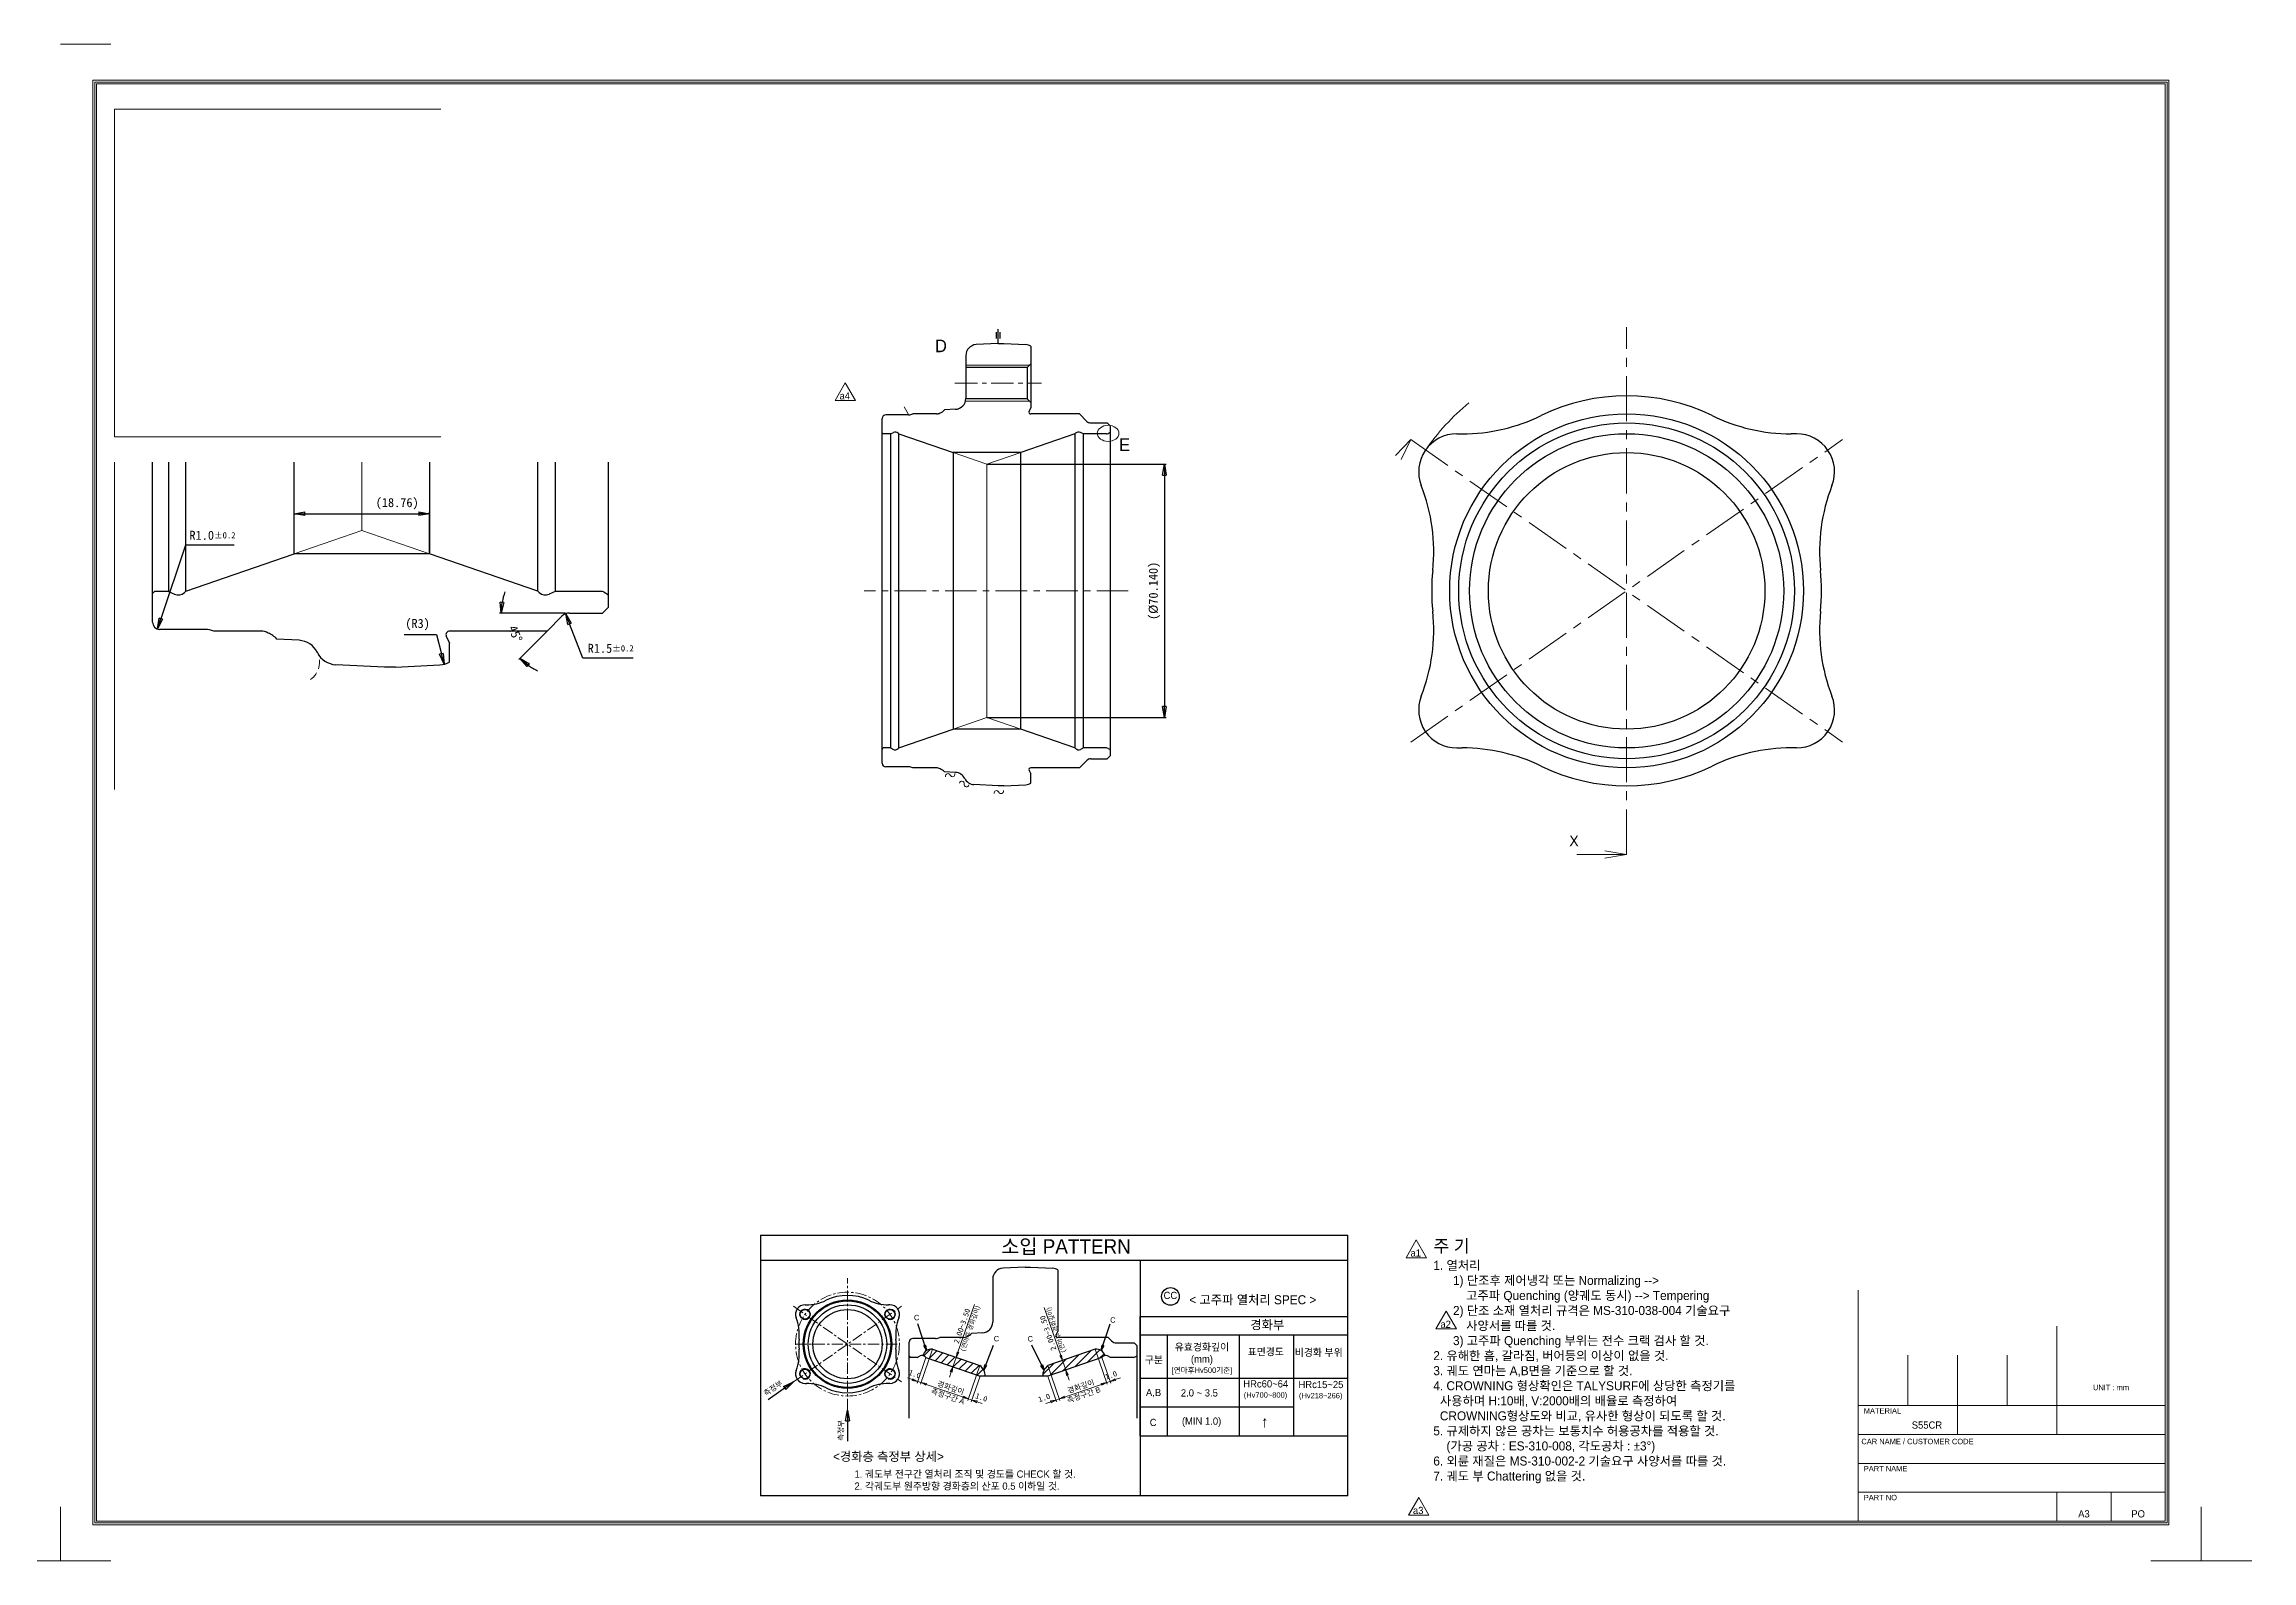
# Model space of a CAD drawing. Header units: millimetres. Extents: x 2038 to 3252, y 3405 to 3825.
# Drawn here: x 2640 to 3252, y 3405 to 3825 of the extents above; entities that cross this region are included whole.
import ezdxf

# ---------------------------------------------------------------- set-up
doc = ezdxf.new("R2010")
doc.units = ezdxf.units.MM
doc.linetypes.add('CENTER', pattern=[2, 1.25, -0.25, 0.25, -0.25])
doc.linetypes.add('HIDDEN', pattern=[0.375, 0.25, -0.125])
for name, color, linetype, lineweight in [('01_Out_Line_outer', 3, 'Continuous', 30), ('02_Dim', 4, 'Continuous', 9), ('03_Center', 1, 'CENTER', 9), ('04_Hidden', 4, 'HIDDEN', 9), ('05_Text', 6, 'Continuous', 9), ('07_Dim-1', 2, 'Continuous', 15), ('08_Dim-2', 3, 'Continuous', 15)]:
    doc.layers.add(name, color=color, linetype=linetype, lineweight=lineweight)
doc.layers.add('11_Lay-out', color=7, linetype='Continuous', lineweight=13, plot=False)
doc.layers.add('text', color=53, linetype='Continuous')
doc.layers.add('주기', color=6, linetype='Continuous')
doc.styles.add('GHS', font='')
doc.styles.add('ROMANS', font='ROMANS.shx', dxfattribs={"height": 2.5})
doc.styles.add('스타일1', font='txt.shx', dxfattribs={"bigfont": 'whs.shx'})
doc.styles.get('GHS').set_extended_font_data('Gulim')
doc.dimstyles.new('(1배)-외륜-공차없음', dxfattribs={"dimtxt": 2.5, "dimasz": 3, "dimexe": 0.5, "dimexo": 0, "dimgap": 1.5, "dimtad": 1, "dimtoh": 1, "dimdec": 3, "dimzin": 0, "dimdsep": 46, "dimtxsty": 'Standard', "dimblk": 'CLOSED', "dimcen": 0, "dimaunit": 1, "dimazin": 2, "dimtp": 0.025, "dimtm": 0.025, "dimtfac": 0.7, "dimtdec": 3, "dimtofl": 0, "dimtmove": 1, "dimatfit": 3, "dimldrblk": 'CLOSED', "dimfxl": 1, "dimtolj": 1, "dimtzin": 0, "dimarcsym": 0})
doc.dimstyles.new('(1배)-축-공차', dxfattribs={"dimtxt": 2.5, "dimasz": 3, "dimexe": 0.5, "dimexo": 0, "dimgap": 1, "dimtad": 1, "dimtoh": 1, "dimdec": 3, "dimzin": 0, "dimdsep": 46, "dimtxsty": 'Standard', "dimblk": 'CLOSED', "dimcen": 100, "dimaunit": 1, "dimazin": 0, "dimtp": 0.025, "dimtm": 0.025, "dimtfac": 0.7, "dimtdec": 3, "dimtmove": 1, "dimatfit": 3, "dimldrblk": 'CLOSED', "dimfxl": 1, "dimtolj": 1, "dimtzin": 0, "dimarcsym": 0})
doc.dimstyles.new('(2배)-외륜-공차없음', dxfattribs={"dimtxt": 2.5, "dimasz": 3, "dimexe": 0.5, "dimexo": 0, "dimgap": 1.5, "dimtad": 1, "dimtoh": 1, "dimdec": 3, "dimlfac": 0.5, "dimzin": 0, "dimdsep": 46, "dimtxsty": 'Standard', "dimblk": 'CLOSED', "dimcen": 0, "dimaunit": 1, "dimadec": 3, "dimazin": 0, "dimtp": 0.025, "dimtm": 0.025, "dimtfac": 0.7, "dimtdec": 3, "dimtofl": 0, "dimtmove": 1, "dimatfit": 3, "dimldrblk": 'CLOSED', "dimfxl": 1, "dimtolj": 1, "dimtzin": 0, "dimarcsym": 0})

# ---------------------------------------------------------------- blocks, each defined once
blk = doc.blocks.new('_Closed')
at = {"color": 0, "linetype": 'ByBlock', "lineweight": -2}
for p, q in [((-1, 0.17), (0, 0)), ((-1, 0.17), (-1, -0.17)), ((0, 0), (-1, -0.17)), ((0, 0), (-1, 0))]:
    blk.add_line(p, q, dxfattribs=at)
blk = doc.blocks.new('*D60')
at = {"layer": '02_Dim', "color": 0, "lineweight": -2, "ltscale": 10, "transparency": 16777216}
for p, q in [((2901.3, 3708.43), (2950.95, 3708.43)), ((2950.45, 3705.43), (2950.45, 3641.29)), ((2901.3, 3638.29), (2950.95, 3638.29))]:
    blk.add_line(p, q, dxfattribs=at)
at = {"layer": 'Defpoints', "color": 0, "ltscale": 10, "transparency": 16777216}
for p in [(2901.3, 3708.43), (2901.3, 3638.29), (2950.45, 3638.29)]:
    blk.add_point(p, dxfattribs=at)
at = {"layer": '02_Dim', "color": 0, "lineweight": -2, "ltscale": 10, "transparency": 16777216, "xscale": 3, "yscale": 3, "zscale": 3}
for p, rotation in [((2950.45, 3708.43), 90), ((2950.45, 3638.29), 270)]:
    blk.add_blockref('_Closed', p, dxfattribs=dict(at, rotation=rotation))
at = {"layer": '02_Dim', "color": 0, "ltscale": 10, "transparency": 16777216, "insert": (2947.7, 3673.36), "char_height": 2.5, "attachment_point": 5, "rotation": 90}
blk.add_mtext('\\A1;(%%C70.140)', dxfattribs=at)
blk = doc.blocks.new('*D81')
at = {"layer": '02_Dim', "color": 0, "lineweight": -2, "ltscale": 10, "transparency": 16777216}
for p, q in [((2739.85, 3661.26), (2748.85, 3661.26)), ((2748.85, 3661.26), (2750.19, 3655.93))]:
    blk.add_line(p, q, dxfattribs=at)
at = {"layer": 'Defpoints', "color": 0, "ltscale": 10, "transparency": 16777216}
for p in [(2749.46, 3658.84), (2750.92, 3653.02)]:
    blk.add_point(p, dxfattribs=at)
at = {"layer": '02_Dim', "color": 0, "lineweight": -2, "ltscale": 10, "transparency": 16777216, "xscale": 3, "yscale": 3, "zscale": 3, "rotation": 284.042599464882}
blk.add_blockref('_Closed', (2750.92, 3653.02), dxfattribs=at)
at = {"layer": '02_Dim', "color": 0, "ltscale": 10, "transparency": 16777216, "insert": (2743.6, 3664.01), "char_height": 2.5, "attachment_point": 5}
blk.add_mtext('\\A1;(R3)', dxfattribs=at)
blk = doc.blocks.new('*D111')
at = {"layer": '02_Dim', "color": 0, "lineweight": -2, "ltscale": 10, "transparency": 16777216}
for p, q in [((2709.4, 3683.6), (2709.4, 3695.23)), ((2712.4, 3694.73), (2743.92, 3694.73)), ((2746.92, 3683.6), (2746.92, 3695.23))]:
    blk.add_line(p, q, dxfattribs=at)
at = {"layer": 'Defpoints', "color": 0, "ltscale": 10, "transparency": 16777216}
for p in [(2746.92, 3694.73), (2709.4, 3683.6), (2746.92, 3683.6)]:
    blk.add_point(p, dxfattribs=at)
at = {"layer": '02_Dim', "color": 0, "lineweight": -2, "ltscale": 10, "transparency": 16777216, "xscale": 3, "yscale": 3, "zscale": 3, "rotation": 180}
blk.add_blockref('_Closed', (2709.4, 3694.73), dxfattribs=at)
at = {"layer": '02_Dim', "color": 0, "lineweight": -2, "ltscale": 10, "transparency": 16777216, "xscale": 3, "yscale": 3, "zscale": 3}
blk.add_blockref('_Closed', (2746.92, 3694.73), dxfattribs=at)
at = {"layer": '02_Dim', "color": 0, "ltscale": 10, "transparency": 16777216, "insert": (2737.95, 3697.48), "char_height": 2.5, "attachment_point": 5}
blk.add_mtext('\\A1;(18.76)', dxfattribs=at)
blk = doc.blocks.new('*D51')
at = {"layer": '02_Dim', "color": 0, "lineweight": -2, "transparency": 16777216}
for p, q in [((2679.27, 3685.98), (2672.48, 3665.65)), ((2692.82, 3685.98), (2679.27, 3685.98))]:
    blk.add_line(p, q, dxfattribs=at)
at = {"layer": 'Defpoints', "color": 0, "transparency": 16777216}
for p in [(2672.16, 3664.7), (2671.53, 3662.8)]:
    blk.add_point(p, dxfattribs=at)
at = {"layer": '02_Dim', "color": 0, "lineweight": -2, "transparency": 16777216, "xscale": 3, "yscale": 3, "zscale": 3, "rotation": 251.513099558349}
blk.add_blockref('_Closed', (2671.53, 3662.8), dxfattribs=at)
at = {"layer": '02_Dim', "color": 0, "transparency": 16777216, "insert": (2686.79, 3688.73), "char_height": 2.5, "attachment_point": 5}
blk.add_mtext('\\A1;R1.0{\\H1.750000;±0.2}', dxfattribs=at)
blk = doc.blocks.new('*D91')
at = {"layer": '02_Dim', "color": 0, "lineweight": -2, "ltscale": 10, "transparency": 16777216}
for p, q in [((2784.46, 3667.2), (2766.27, 3667.2)), ((2779.46, 3662.2), (2771.6, 3654.34))]:
    blk.add_line(p, q, dxfattribs=at)
for start, end in [(160.54187, 170.27093), (234.72907, 244.45813)]:
    blk.add_arc((2784.46, 3667.2), 17.69, start, end, dxfattribs=at)
at = {"layer": 'Defpoints', "color": 0, "ltscale": 10, "transparency": 16777216}
for p in [(2783.58, 3666.32), (2785.7, 3667.2), (2794.86, 3667.2), (2767.37, 3662.62), (2779.46, 3662.2)]:
    blk.add_point(p, dxfattribs=at)
at = {"layer": '02_Dim', "color": 0, "lineweight": -2, "ltscale": 10, "transparency": 16777216, "xscale": 3, "yscale": 3, "zscale": 3}
for p, rotation in [((2766.77, 3667.2), 265.1354673377552), ((2771.95, 3654.69), 139.8645326621496)]:
    blk.add_blockref('_Closed', p, dxfattribs=dict(at, rotation=rotation))
at = {"layer": '02_Dim', "color": 0, "ltscale": 10, "transparency": 16777216, "insert": (2770.66, 3661.48), "char_height": 2.5, "attachment_point": 5, "rotation": 292.5}
blk.add_mtext('\\A1;45°', dxfattribs=at)
blk = doc.blocks.new('*D92')
at = {"layer": '02_Dim', "color": 0, "lineweight": -2, "ltscale": 10, "transparency": 16777216}
for p, q in [((2789.36, 3654.68), (2785.7, 3664.2)), ((2803.32, 3654.68), (2789.36, 3654.68))]:
    blk.add_line(p, q, dxfattribs=at)
at = {"layer": 'Defpoints', "color": 0, "ltscale": 10, "transparency": 16777216}
for p in [(2784.63, 3667), (2785.7, 3664.2)]:
    blk.add_point(p, dxfattribs=at)
at = {"layer": '02_Dim', "color": 0, "lineweight": -2, "ltscale": 10, "transparency": 16777216, "xscale": 3, "yscale": 3, "zscale": 3, "rotation": 111.0266708859852}
blk.add_blockref('_Closed', (2784.63, 3667), dxfattribs=at)
at = {"layer": '02_Dim', "color": 0, "ltscale": 10, "transparency": 16777216, "insert": (2797.09, 3657.43), "char_height": 2.5, "attachment_point": 5}
blk.add_mtext('\\A1;R1.5{\\H1.750000;±0.2}', dxfattribs=at)

msp = doc.modelspace()

# ---------------------------------------------------------------- hatches: boundary and pattern name
at = {"layer": '02_Dim', "ltscale": 10}
h = msp.add_hatch(dxfattribs=at)
h.set_pattern_fill('ANSI31', color=256, scale=0.5)
h.set_pattern_definition([(45, (-6111.5885, 6497.4294), (-1.12253202, 1.12253202), [])])
h.paths.add_polyline_path([(2891.8811, 3458.4752), (2892.7764, 3461.0754), (2886.2187, 3463.3334, 0.39218081), (2883.5563, 3461.5734, -0.15391472), (2884.1965, 3461.2402), (2884.3779, 3461.0588)])
h.paths.add_polyline_path([(2892.7764, 3461.0754), (2891.8811, 3458.4752), (2899.3843, 3455.8917), (2900.7836, 3455.8917, 0.24684748), (2899.3341, 3458.8174)])
h.paths.add_polyline_path([(2923.112, 3457.6018), (2922.2167, 3460.202), (2918.1957, 3458.8174, 0.24684748), (2916.7462, 3455.8917), (2918.1455, 3455.8917)])
h.paths.add_polyline_path([(2933.1519, 3461.0588), (2933.3333, 3461.2402, -0.15391472), (2933.9734, 3461.5734, 0.49278124), (2930.5678, 3463.0775), (2922.2167, 3460.202), (2923.112, 3457.6018)])

# ---------------------------------------------------------------- linework, layer by layer
for p, q in [((2903.951, 3743.2651), (2903.951, 3744.9781)), ((2903.951, 3743.2651), (2903.951, 3744.9781)), ((2904.451, 3741.8578), (2904.451, 3745.8036)), ((2904.451, 3741.8578), (2904.451, 3745.8036)), ((2904.951, 3743.2651), (2904.951, 3744.9781)), ((2904.951, 3743.2651), (2904.951, 3744.9781)), ((2838.6241, 3494.9703), (2838.6241, 3422.7508)), ((2838.6241, 3494.9703), (3001.2776, 3494.9703)), ((3001.2776, 3422.7508), (3001.2776, 3494.9703)), ((2838.6241, 3488.0092), (3001.2776, 3488.0092)), ((2943.7776, 3488.0092), (2943.7776, 3422.7508)), ((2943.7776, 3472.38), (3001.2776, 3472.38)), ((2943.7776, 3439.38), (2943.7776, 3472.38)), ((2943.7776, 3467.38), (3001.2776, 3467.38)), ((2951.2776, 3439.38), (2951.2776, 3467.38)), ((2971.2776, 3439.38), (2971.2776, 3467.38)), ((2986.2776, 3439.38), (2986.2776, 3467.38)), ((2943.7776, 3455.38), (3001.2776, 3455.38)), ((2943.7776, 3447.38), (2986.2776, 3447.38)), ((2943.7776, 3439.38), (3001.2776, 3439.38))]:
    msp.add_line(p, q)
at = {"color": 6, "linetype": 'Continuous', "lineweight": 13}
msp.add_line((2878.3672, 3724.3266), (2879.5038, 3722.3578), dxfattribs=at)
at = {"ltscale": 5}
msp.add_line((3001.2776, 3422.7508), (2838.6241, 3422.7508), dxfattribs=at)
at = {"linetype": 'Continuous', "lineweight": 13}
for centre, start, end in [((2890.5092, 3622.0765), 21.6147789, 195.2551187), ((2891.7514, 3622.5687), 201.6147789, 15.2551187), ((2894.3528, 3619.9643), 351.6147789, 165.2551187), ((2895.6747, 3619.7694), 171.6147789, 345.2551187), ((2903.9698, 3617.374), 21.6147789, 195.2551187), ((2905.2119, 3617.8662), 201.6147789, 15.2551187)]:
    msp.add_arc(centre, 0.6681, start, end, dxfattribs=at)
at = {"layer": '01_Out_Line_outer'}
for p, q in [((2895.451, 3738.5393), (2895.451, 3726.6238)), ((2913.451, 3741.1373), (2913.451, 3724.0409)), ((2930.0723, 3719.8578), (2934.651, 3719.8578)), ((2935.451, 3719.0578), (2935.451, 3627.6578)), ((2874.5458, 3716.8578), (2874.5458, 3629.8578)), ((2876.914, 3629.8907), (2876.914, 3716.8249)), ((2925.688, 3716.8249), (2925.688, 3629.8907)), ((2928.0562, 3629.8578), (2928.0562, 3716.8578)), ((2891.9204, 3711.6578), (2891.9204, 3635.0578)), ((2910.6816, 3635.0578), (2910.6816, 3711.6578)), ((2785.7031, 3667.1997), (2794.8605, 3667.1997)), ((2752.4605, 3653.6406), (2752.4605, 3658.8335)), ((2930.0723, 3626.8578), (2934.651, 3626.8578)), ((2913.451, 3620.0783), (2913.451, 3622.6747)), ((2902.9149, 3482.7731), (2902.9149, 3470.8576)), ((2920.9149, 3485.3712), (2920.9149, 3468.2748)), ((2937.2433, 3465.0917), (2942.1149, 3465.0917))]:
    msp.add_line(p, q, dxfattribs=at)
at = {"layer": '01_Out_Line_outer', "ltscale": 10}
for p, q in [((2904.451, 3741.8578), (2898.294, 3741.5351)), ((2904.451, 3741.8578), (2905.951, 3741.8578)), ((2905.951, 3741.8578), (2912.108, 3741.5351)), ((2912.4245, 3735.1813), (2895.451, 3735.1813)), ((2912.4245, 3735.1813), (2913.451, 3736.2078)), ((2912.4245, 3735.1813), (2912.4245, 3726.5343)), ((2912.4245, 3726.5343), (2895.451, 3726.5343)), ((2912.4245, 3726.5343), (2913.451, 3725.5078)), ((2912.9978, 3723.0691), (2913.451, 3724.0409)), ((2872.301, 3625.6078), (2872.301, 3721.1078)), ((2887.301, 3722.3578), (2880.801, 3722.3578)), ((2926.951, 3722.3578), (2913.451, 3722.3578)), ((2929.0117, 3720.2972), (2926.951, 3722.3578)), ((2934.651, 3719.8578), (2935.451, 3719.0578)), ((2872.301, 3717.2049), (2872.301, 3717.3309)), ((2872.301, 3717.1578), (2872.601, 3716.8578)), ((2874.5458, 3716.8578), (2872.601, 3716.8578)), ((2874.5458, 3716.8578), (2875.3769, 3717.2454)), ((2876.914, 3716.8249), (2876.7326, 3717.0063)), ((2925.688, 3716.8249), (2925.8694, 3717.0063)), ((2928.0562, 3716.8578), (2927.2251, 3717.2454)), ((2934.8598, 3716.9784), (2935.451, 3717.3197)), ((3031.4354, 3716.8384), (3032.9134, 3716.8384)), ((3125.5482, 3716.8384), (3124.0701, 3716.8384)), ((2670.1605, 3664.6997), (2670.1605, 3709.0423)), ((2674.65, 3709.0423), (2674.65, 3673.1997)), ((2679.3865, 3673.2654), (2679.3865, 3709.0423)), ((2709.3993, 3683.5997), (2709.3993, 3709.0423)), ((2746.9217, 3709.0423), (2746.9217, 3683.5997)), ((2776.9345, 3673.2654), (2776.9345, 3709.0423)), ((2781.6709, 3709.0423), (2781.6709, 3673.1997)), ((2796.4605, 3668.7997), (2796.4605, 3709.0423)), ((2670.1605, 3672.5997), (2670.7605, 3673.1997)), ((2674.65, 3673.1997), (2670.7605, 3673.1997)), ((2674.65, 3673.1997), (2676.3123, 3672.4245)), ((2679.3865, 3673.2654), (2679.0236, 3672.9026)), ((2776.9345, 3673.2654), (2777.2973, 3672.9026)), ((2781.6709, 3673.1997), (2780.0086, 3672.4245)), ((2795.2782, 3672.9585), (2796.4605, 3672.2759)), ((2783.5818, 3666.321), (2779.4605, 3662.1997)), ((2794.8605, 3667.1997), (2796.4605, 3668.7997)), ((2700.1605, 3662.1997), (2687.1605, 3662.1997)), ((2751.5542, 3660.777), (2752.4605, 3658.8335)), ((2779.4605, 3662.1997), (2752.4605, 3662.1997)), ((2734.4605, 3652.1997), (2720.9458, 3652.9079)), ((2737.4605, 3652.1997), (2734.4605, 3652.1997)), ((2737.4605, 3652.1997), (2749.7745, 3652.845)), ((2872.301, 3629.5578), (2872.601, 3629.8578)), ((2872.301, 3629.5107), (2872.301, 3629.3847)), ((2874.5458, 3629.8578), (2872.601, 3629.8578)), ((2874.5458, 3629.8578), (2875.3769, 3629.4703)), ((2876.914, 3629.8907), (2876.7326, 3629.7093)), ((2925.688, 3629.8907), (2925.8694, 3629.7093)), ((2929.0117, 3626.4185), (2926.951, 3624.3578)), ((2928.0562, 3629.8578), (2927.2251, 3629.4703)), ((2934.651, 3626.8578), (2935.451, 3627.6578)), ((2934.8598, 3629.7372), (2935.451, 3629.3959)), ((3031.4354, 3629.8773), (3032.9134, 3629.8773)), ((3125.5482, 3629.8773), (3124.0701, 3629.8773)), ((2887.301, 3624.3578), (2880.801, 3624.3578)), ((2912.9978, 3623.6465), (2913.451, 3622.6747)), ((2926.951, 3624.3578), (2913.451, 3624.3578)), ((2904.451, 3619.3578), (2897.6937, 3619.712)), ((2905.951, 3619.3578), (2904.451, 3619.3578)), ((2905.951, 3619.3578), (2912.108, 3619.6805)), ((2911.9149, 3486.0917), (2905.7579, 3485.769)), ((2911.9149, 3486.0917), (2913.4149, 3486.0917)), ((2913.4149, 3486.0917), (2919.5719, 3485.769)), ((2850.9152, 3475.6312), (2851.2847, 3475.6312)), ((2874.4434, 3475.6312), (2874.0739, 3475.6312)), ((2920.4617, 3467.303), (2920.9149, 3468.2748)), ((2879.7649, 3444.2383), (2879.7649, 3465.3417)), ((2879.7649, 3461.3917), (2880.0649, 3461.0917)), ((2882.0096, 3461.0917), (2880.0649, 3461.0917)), ((2882.0096, 3461.0917), (2882.8408, 3461.4792)), ((2884.3779, 3461.0588), (2884.1965, 3461.2402)), ((2894.7649, 3466.5917), (2888.2649, 3466.5917)), ((2934.9149, 3466.5917), (2920.9149, 3466.5917)), ((2933.1519, 3461.0588), (2933.3333, 3461.2402)), ((2935.5201, 3461.0917), (2934.6889, 3461.4792)), ((2935.8291, 3465.6774), (2934.9149, 3466.5917)), ((2942.1149, 3465.0917), (2942.9149, 3464.2917)), ((2942.3237, 3461.2122), (2942.9149, 3461.5535)), ((2942.9149, 3444.2383), (2942.9149, 3464.2917)), ((2850.9152, 3453.8909), (2851.2847, 3453.8909)), ((2874.4434, 3453.8909), (2874.0739, 3453.8909))]:
    msp.add_line(p, q, dxfattribs=at)
at = {"layer": '01_Out_Line_outer', "ltscale": 7}
for p, q in [((2879.602, 3722.1078), (2873.301, 3722.1078)), ((2892.608, 3723.6279), (2889.5456, 3723.4674)), ((2876.914, 3716.8249), (2891.9204, 3711.6578)), ((2876.914, 3716.8249), (2891.9204, 3711.6578)), ((2876.914, 3716.8249), (2891.9204, 3711.6578)), ((2925.688, 3716.8249), (2910.6816, 3711.6578)), ((2925.688, 3716.8249), (2910.6816, 3711.6578)), ((2925.688, 3716.8249), (2910.6816, 3711.6578)), ((2934.4098, 3716.8578), (2928.0562, 3716.8578)), ((2910.6816, 3711.6578), (2891.9204, 3711.6578)), ((2679.3865, 3673.2654), (2709.3993, 3683.5997)), ((2679.3865, 3673.2654), (2709.3993, 3683.5997)), ((2679.3865, 3673.2654), (2709.3993, 3683.5997)), ((2746.9217, 3683.5997), (2709.3993, 3683.5997)), ((2776.9345, 3673.2654), (2746.9217, 3683.5997)), ((2776.9345, 3673.2654), (2746.9217, 3683.5997)), ((2776.9345, 3673.2654), (2746.9217, 3683.5997)), ((2794.3782, 3673.1997), (2781.6709, 3673.1997)), ((2684.7626, 3662.6997), (2672.1605, 3662.6997)), ((2710.7745, 3659.6596), (2704.6496, 3659.9805)), ((2710.7745, 3659.6596), (2704.6496, 3659.9805)), ((2876.914, 3629.8907), (2891.9204, 3635.0578)), ((2876.914, 3629.8907), (2891.9204, 3635.0578)), ((2876.914, 3629.8907), (2891.9204, 3635.0578)), ((2910.6816, 3635.0578), (2891.9204, 3635.0578)), ((2925.688, 3629.8907), (2910.6816, 3635.0578)), ((2925.688, 3629.8907), (2910.6816, 3635.0578)), ((2925.688, 3629.8907), (2910.6816, 3635.0578)), ((2934.4098, 3629.8578), (2928.0562, 3629.8578)), ((2879.602, 3624.6078), (2873.301, 3624.6078)), ((2892.608, 3623.0878), (2889.5456, 3623.2483)), ((2892.608, 3623.0878), (2889.5456, 3623.2483)), ((2900.0719, 3467.8617), (2897.0094, 3467.7012)), ((2887.0659, 3466.3417), (2880.7649, 3466.3417)), ((2886.2187, 3463.3334), (2899.3341, 3458.8174)), ((2931.311, 3463.3334), (2918.1957, 3458.8174)), ((2941.8737, 3461.0917), (2935.5201, 3461.0917)), ((2884.3779, 3461.0588), (2899.3843, 3455.8917)), ((2884.3779, 3461.0588), (2899.3843, 3455.8917)), ((2884.3779, 3461.0588), (2899.3843, 3455.8917)), ((2918.1455, 3455.8917), (2899.3843, 3455.8917)), ((2933.1519, 3461.0588), (2918.1455, 3455.8917)), ((2933.1519, 3461.0588), (2918.1455, 3455.8917)), ((2933.1519, 3461.0588), (2918.1455, 3455.8917))]:
    msp.add_line(p, q, dxfattribs=at)
at = {"layer": '01_Out_Line_outer', "ltscale": 10}
for centre, radius in [((3078.4918, 3673.3578), 49), ((3078.4918, 3673.3578), 46.5), ((3078.4918, 3673.3578), 43.5), ((3078.4918, 3673.3578), 38.3), ((2850.9152, 3472.9983), 1.3309), ((2862.6793, 3464.761), 12.25), ((2862.6793, 3464.761), 12), ((2862.6793, 3464.761), 10.875), ((2862.6793, 3464.761), 9.575), ((2874.4658, 3472.9983), 1.3309), ((2850.9152, 3456.508), 1.3309), ((2874.4658, 3456.508), 1.3309)]:
    msp.add_circle(centre, radius, dxfattribs=at)
for centre, radius, start, end in [((2898.451, 3738.5393), 3, 93, 180), ((3078.4918, 3673.3578), 54, 64.007502, 115.992498), ((2879.602, 3725.1078), 3, 270, 293.5564643), ((2887.301, 3724.3578), 2, 270, 300.5299616), ((2887.301, 3725.4578), 3, 289.7952089, 318.4341737), ((3032.9134, 3766.8384), 50, 270, 295.992498), ((3124.0701, 3766.8384), 50, 244.007502, 270), ((2875.8841, 3716.1578), 1.2, 45, 115), ((2926.7179, 3716.1578), 1.2, 65, 135), ((2934.4098, 3717.7578), 0.9, 270, 300), ((3031.3905, 3706.3385), 10.5, 89.7553739, 201.4071352), ((3125.593, 3706.3385), 10.5, 338.5928648, 90.2446261), ((2975.0644, 3684.2564), 50, 353.9846969, 21.4071352), ((3181.9191, 3684.2564), 50, 158.5928648, 186.0153031), ((3078.4918, 3673.3578), 54, 173.9846969, 186.0153031), ((3078.4918, 3673.3578), 54, 353.9846969, 6.0153031), ((2677.3266, 3674.5997), 2.4, 245, 315), ((2778.9943, 3674.5997), 2.4, 225, 295), ((2794.3782, 3671.3997), 1.8, 60, 90), ((2975.0644, 3662.4592), 50, 338.5928648, 6.0153031), ((3181.9191, 3662.4592), 50, 173.9846969, 201.4071352), ((2684.7626, 3656.6997), 6, 66.4435357, 90), ((2700.1605, 3658.1997), 4, 59.4700384, 90), ((2700.1605, 3655.9997), 6, 41.5658263, 70.2047911), ((3031.3905, 3640.3772), 10.5, 158.5928648, 270.2446261), ((3125.593, 3640.3772), 10.5, 269.7553739, 21.4071352), ((2875.8841, 3630.5578), 1.2, 245, 315), ((2926.7179, 3630.5578), 1.2, 225, 295), ((2934.4098, 3628.9578), 0.9, 60, 90), ((3032.9134, 3579.8773), 50, 64.007502, 90), ((3124.0701, 3579.8773), 50, 90, 115.992498), ((2879.602, 3621.6078), 3, 66.4435357, 90), ((2887.301, 3622.3578), 2, 59.4700384, 90), ((2887.301, 3621.2578), 3, 41.5658263, 70.2047911), ((3078.4918, 3673.3578), 54, 244.007502, 295.992498), ((2905.9149, 3482.7731), 3, 93, 180), ((2850.904, 3473.0062), 2.625, 89.7553739, 201.4071352), ((2851.2847, 3488.1312), 12.5, 270, 295.992498), ((2862.6793, 3464.761), 13.5, 64.007502, 115.992498), ((2874.0739, 3488.1312), 12.5, 244.007502, 270), ((2874.4546, 3473.0062), 2.625, 338.5928648, 90.2446261), ((2836.8225, 3467.4857), 12.5, 353.9846969, 21.4071352), ((2888.5362, 3467.4857), 12.5, 158.5928648, 186.0153031), ((2894.7649, 3469.6917), 3, 289.7952089, 318.4341737), ((2836.8225, 3462.0364), 12.5, 338.5928648, 6.0153031), ((2862.6793, 3464.761), 13.5, 173.9846969, 186.0153031), ((2888.5362, 3462.0364), 12.5, 173.9846969, 201.4071352), ((2862.6793, 3464.761), 13.5, 353.9846969, 6.0153031), ((2883.3479, 3460.3917), 1.2, 45, 115), ((2885.8369, 3461.0173), 2.3474, 80.6381093, 166.2947437), ((2887.0659, 3469.3417), 3, 270, 293.5564643), ((2894.7649, 3468.5917), 2, 270, 300.5299616), ((2931.6929, 3461.0173), 2.3474, 13.7052563, 99.3618907), ((2934.1818, 3460.3917), 1.2, 65, 135), ((2941.8737, 3461.9917), 0.9, 270, 300), ((2850.904, 3456.5159), 2.625, 158.5928648, 270.2446261), ((2874.4546, 3456.5159), 2.625, 269.7553739, 21.4071352), ((2897.2763, 3455.976), 3.5083, 358.6230807, 54.0875475), ((2920.2535, 3455.976), 3.5083, 125.9124525, 181.3769193), ((2851.2847, 3441.3909), 12.5, 64.007502, 90), ((2862.6793, 3464.761), 13.5, 244.007502, 295.992498), ((2874.0739, 3441.3909), 12.5, 90, 115.992498)]:
    msp.add_arc(centre, radius, start, end, dxfattribs=at)
at = {"layer": '01_Out_Line_outer'}
for centre, radius, start, end in [((2911.951, 3738.5393), 3, 60, 87), ((2892.451, 3726.6238), 3, 273, 360), ((2913.451, 3722.8578), 0.5, 155, 270), ((2930.0723, 3721.3578), 1.5, 225, 270), ((2785.7031, 3664.1997), 3, 90, 135), ((2710.4605, 3653.6678), 6, 25.8485993, 87), ((2752.4605, 3661.1997), 1, 90, 205), ((2721.2599, 3658.8997), 6, 205.8485993, 267), ((2749.4605, 3658.8368), 6, 273, 300), ((2930.0723, 3625.3578), 1.5, 90, 135), ((2892.451, 3620.0919), 3, 25.8485993, 87), ((2897.8507, 3622.7078), 3, 205.8485993, 267), ((2913.451, 3623.8578), 0.5, 90, 205), ((2911.951, 3622.6764), 3, 273, 300), ((2919.4149, 3482.7731), 3, 60, 87), ((2899.9149, 3470.8576), 3, 273, 360), ((2920.9149, 3467.0917), 0.5, 155, 270), ((2937.2433, 3467.0917), 2, 225, 270)]:
    msp.add_arc(centre, radius, start, end, dxfattribs=at)
at = {"layer": '01_Out_Line_outer', "ltscale": 7}
for centre, radius, start, end in [((2873.301, 3721.1078), 1, 90, 180), ((2672.1605, 3664.6997), 2, 180, 270), ((2873.301, 3625.6078), 1, 180, 270), ((2880.7649, 3465.3417), 1, 90, 180)]:
    msp.add_arc(centre, radius, start, end, dxfattribs=at)
at = {"layer": '02_Dim', "ltscale": 10}
for p, q in [((2913.101, 3735.8578), (2895.451, 3735.8578)), ((2913.101, 3725.8578), (2895.3516, 3725.8578)), ((2929.0117, 3720.2972), (2929.451, 3719.8578)), ((2930.0723, 3719.8578), (2929.451, 3719.8578)), ((2728.1605, 3709.0423), (2728.1605, 3690.0597)), ((2783.5818, 3666.321), (2784.4605, 3667.1997)), ((2784.4605, 3667.1997), (2785.7031, 3667.1997)), ((2929.0117, 3626.4185), (2929.451, 3626.8578)), ((2930.0723, 3626.8578), (2929.451, 3626.8578)), ((2935.8291, 3465.6774), (2936.4149, 3465.0917)), ((2937.2433, 3465.0917), (2936.4149, 3465.0917))]:
    msp.add_line(p, q, dxfattribs=at)
at = {"layer": '02_Dim'}
for p, q in [((3018.6937, 3715.2289), (3014.4331, 3710.8876)), ((3016.0714, 3709.7404), (3018.6937, 3715.2289)), ((2901.301, 3708.4278), (2901.301, 3638.2878)), ((3078.4918, 3600.3578), (3064.7116, 3600.3578)), ((3078.4918, 3600.3578), (3072.4918, 3601.3578)), ((3072.4918, 3599.3578), (3078.4918, 3600.3578)), ((2893.2647, 3462.4937), (2897.824, 3475.7347)), ((2921.7284, 3461.6202), (2917.1691, 3474.8613)), ((2886.2187, 3463.3334), (2882.8816, 3453.6418)), ((2931.311, 3463.3334), (2934.6481, 3453.6418)), ((2880.6806, 3454.9285), (2879.2623, 3455.4168)), ((2884.3779, 3461.0588), (2881.9361, 3453.9674)), ((2891.3927, 3457.0569), (2890.9044, 3455.6387)), ((2891.8811, 3458.4752), (2892.7764, 3461.0754)), ((2899.3341, 3458.8174), (2895.997, 3449.1258)), ((2899.3843, 3455.8917), (2896.9425, 3448.8003)), ((2918.1455, 3455.8917), (2920.5872, 3448.8003)), ((2918.1957, 3458.8174), (2921.5327, 3449.1258)), ((2923.112, 3457.6018), (2922.2167, 3460.202)), ((2923.6004, 3456.1835), (2924.0887, 3454.7652)), ((2933.1519, 3461.0588), (2935.5936, 3453.9674)), ((2936.8491, 3454.9285), (2938.2674, 3455.4168)), ((2882.0989, 3454.4401), (2883.0444, 3454.1146)), ((2884.4627, 3453.6262), (2896.1598, 3449.5986)), ((2896.1598, 3449.5986), (2897.1053, 3449.273)), ((2921.37, 3449.5986), (2920.4244, 3449.273)), ((2933.067, 3453.6262), (2921.37, 3449.5986)), ((2935.4308, 3454.4401), (2934.4853, 3454.1146)), ((2898.5236, 3448.7847), (2899.9418, 3448.2963)), ((2919.0062, 3448.7847), (2917.5879, 3448.2963))]:
    msp.add_line(p, q, dxfattribs=at)
at = {"layer": '02_Dim', "ltscale": 7}
for p, q in [((2901.301, 3708.4278), (2891.9204, 3711.6578)), ((2901.301, 3708.4278), (2891.9204, 3711.6578)), ((2901.301, 3708.4278), (2891.9204, 3711.6578)), ((2901.301, 3708.4278), (2910.6816, 3711.6578)), ((2901.301, 3708.4278), (2910.6816, 3711.6578)), ((2901.301, 3708.4278), (2910.6816, 3711.6578)), ((2728.1605, 3690.0597), (2709.3993, 3683.5997)), ((2728.1605, 3690.0597), (2709.3993, 3683.5997)), ((2728.1605, 3690.0597), (2709.3993, 3683.5997)), ((2728.1605, 3690.0597), (2746.9217, 3683.5997)), ((2728.1605, 3690.0597), (2746.9217, 3683.5997)), ((2728.1605, 3690.0597), (2746.9217, 3683.5997)), ((2901.301, 3638.2878), (2891.9204, 3635.0578)), ((2901.301, 3638.2878), (2891.9204, 3635.0578)), ((2901.301, 3638.2878), (2891.9204, 3635.0578)), ((2901.301, 3638.2878), (2910.6816, 3635.0578)), ((2901.301, 3638.2878), (2910.6816, 3635.0578)), ((2901.301, 3638.2878), (2910.6816, 3635.0578))]:
    msp.add_line(p, q, dxfattribs=at)
at = {"layer": '02_Dim', "color": 5}
for points in [[(2862.0739, 3730.9856), (2859.2339, 3726.0666), (2864.9139, 3726.0666)], [(3020.2362, 3493.6099), (3017.3962, 3488.6908), (3023.0762, 3488.6908)], [(3028.5147, 3473.8832), (3025.6747, 3468.9641), (3031.3547, 3468.9641)], [(3020.9029, 3422.3141), (3018.0629, 3417.3951), (3023.7429, 3417.3951)]]:
    msp.add_lwpolyline(points, close=True, dxfattribs=at)
at = {"layer": '02_Dim', "ltscale": 10}
for centre, radius, start, end in [((3078.4918, 3673.3578), 68, 130, 145), ((2850.9152, 3472.9983), 1.5, 250.5287794, 199.4712206), ((2874.4658, 3472.9983), 1.5, 250.5287794, 199.4712206), ((2850.9152, 3456.508), 1.5, 250.5287794, 199.4712206), ((2874.4658, 3456.508), 1.5, 250.5287794, 199.4712206)]:
    msp.add_arc(centre, radius, start, end, dxfattribs=at)
at = {"layer": '02_Dim', "extrusion": (0, 0, -1)}
msp.add_ellipse((2934.8598, 3716.9784), major_axis=(-2.9981, 0), ratio=0.74067898, start_param=-9.42477796, end_param=-3.14159265, dxfattribs=at)
at = {"layer": '03_Center', "ltscale": 10}
for p, q in [((3078.4918, 3600.3578), (3078.4918, 3746.3578)), ((3018.6937, 3715.2289), (3138.2899, 3631.4867)), ((3018.6937, 3631.4867), (3138.2899, 3715.2289))]:
    msp.add_line(p, q, dxfattribs=at)
at = {"layer": '03_Center', "ltscale": 5}
msp.add_line((2892.451, 3730.8578), (2916.451, 3730.8578), dxfattribs=at)
at = {"layer": '03_Center', "ltscale": 7}
msp.add_line((2940.451, 3673.3578), (2867.301, 3673.3578), dxfattribs=at)
msp.add_line((2940.451, 3673.3578), (2867.301, 3673.3578), dxfattribs=at)
msp.add_line((2940.451, 3673.3578), (2867.301, 3673.3578), dxfattribs=at)
at = {"layer": '03_Center', "ltscale": 2.5}
for p, q in [((2862.6793, 3446.511), (2862.6793, 3483.011)), ((2847.7298, 3475.2288), (2877.6288, 3454.2932)), ((2847.7298, 3454.2932), (2877.6288, 3475.2288)), ((2848.3043, 3464.761), (2877.0543, 3464.761))]:
    msp.add_line(p, q, dxfattribs=at)
msp.add_circle((2862.6793, 3464.761), 14.375, dxfattribs=at)
at = {"layer": '04_Hidden', "ltscale": 10}
msp.add_arc((2710.4605, 3653.6678), 6, 305.7887834, 25.8485993, dxfattribs=at)
at = {"layer": '07_Dim-1', "lineweight": 13, "ltscale": 3}
for p, q in [((2659.6652, 3806.7508), (2659.6652, 3716.0423)), ((2659.6652, 3806.7508), (2750.0522, 3806.7508)), ((2659.6652, 3716.0423), (2750.0522, 3716.0423)), ((2659.6652, 3716.0423), (2750.0522, 3716.0423)), ((2659.6652, 3709.0423), (2659.6652, 3618.3338)), ((2659.6652, 3709.0423), (2659.6652, 3618.3338))]:
    msp.add_line(p, q, dxfattribs=at)
at = {"layer": '07_Dim-1'}
for p, q in [((3142.6652, 3479.7508), (3142.6652, 3415.7508)), ((3227.6652, 3479.7508), (3227.6652, 3415.7508)), ((3197.6652, 3469.7508), (3197.6652, 3439.7508)), ((3156.4152, 3461.7508), (3156.4152, 3447.7508)), ((3170.1652, 3461.7508), (3170.1652, 3439.7508)), ((3183.9152, 3461.7508), (3183.9152, 3447.7508)), ((3142.6652, 3447.7508), (3227.6652, 3447.7508)), ((3142.6652, 3439.7508), (3227.6652, 3439.7508)), ((3142.6652, 3431.7508), (3227.6652, 3431.7508)), ((3142.6652, 3423.7508), (3227.6652, 3423.7508)), ((3197.6652, 3423.7508), (3197.6652, 3415.7508)), ((3212.6652, 3423.7508), (3212.6652, 3415.7508)), ((3142.6652, 3415.7508), (3227.6652, 3415.7508))]:
    msp.add_line(p, q, dxfattribs=at)
at = {"layer": '08_Dim-2', "ltscale": 3}
for p, q in [((3228.6652, 3814.7508), (2653.6652, 3814.7508)), ((2653.6652, 3414.7508), (2653.6652, 3814.7508)), ((3228.1652, 3814.2508), (2654.1652, 3814.2508)), ((2654.1652, 3415.2508), (2654.1652, 3814.2508)), ((3227.6652, 3813.7508), (2654.6652, 3813.7508)), ((2654.6652, 3415.7508), (2654.6652, 3813.7508)), ((3227.6652, 3415.7508), (3227.6652, 3813.7508)), ((3228.1652, 3415.2508), (3228.1652, 3814.2508)), ((3228.6652, 3414.7508), (3228.6652, 3814.7508)), ((3228.6652, 3414.7508), (2653.6652, 3414.7508)), ((3228.1652, 3415.2508), (2654.1652, 3415.2508)), ((3227.6652, 3415.7508), (2654.6652, 3415.7508))]:
    msp.add_line(p, q, dxfattribs=at)
at = {"layer": '11_Lay-out', "ltscale": 3}
for p, q in [((2658.6652, 3824.7508), (2644.6652, 3824.7508)), ((2644.6652, 3404.7508), (2644.6652, 3419.7508)), ((2644.6652, 3404.7508), (2644.6652, 3419.7508)), ((3237.6652, 3404.7508), (3237.6652, 3419.7508)), ((2630.6652, 3404.7508), (2644.6652, 3404.7508)), ((2630.6652, 3404.7508), (2644.6652, 3404.7508)), ((2658.6652, 3404.7508), (2644.6652, 3404.7508)), ((3223.6652, 3404.7508), (3237.6652, 3404.7508)), ((3251.6652, 3404.7508), (3237.6652, 3404.7508))]:
    msp.add_line(p, q, dxfattribs=at)
at = {"layer": 'text'}
msp.add_circle((2952.1322, 3477.9679), 2.4422, dxfattribs=at)

# ---------------------------------------------------------------- block references
at = {"layer": '02_Dim'}
for p, xscale, yscale, zscale, rotation in [((2892.7764, 3461.0754), 1.50000000000002, 1.50000000000002, 1.50000000000002, 250.9999999999854), ((2922.2167, 3460.202), -1.500000000000055, 1.5, 1.5, 109.0000000000186), ((2882.0989, 3454.4401), 1.500000000000009, 1.500000000000009, 1.500000000000009, 340.9999999999989), ((2891.8811, 3458.4752), 1.50000000000002, 1.50000000000002, 1.50000000000002, 70.99999999998539), ((2923.112, 3457.6018), -1.500000000000055, 1.5, 1.5, 289.0000000000187), ((2935.4308, 3454.4401), -1.500000000000022, 1.5, 1.5, 19.00000000000089), ((2883.0444, 3454.1146), 1.500000000000009, 1.500000000000009, 1.500000000000009, 160.9999999999989), ((2896.1598, 3449.5986), 1.500000000000009, 1.500000000000009, 1.500000000000009, 340.9999999999989), ((2897.1053, 3449.273), 1.500000000000009, 1.500000000000009, 1.500000000000009, 160.9999999999989), ((2920.4244, 3449.273), -1.500000000000022, 1.5, 1.5, 199.0000000000009), ((2921.37, 3449.5986), -1.500000000000022, 1.5, 1.5, 19.00000000000089), ((2934.4853, 3454.1146), -1.500000000000022, 1.5, 1.5, 199.0000000000009)]:
    msp.add_blockref('_Closed', p, dxfattribs=dict(at, xscale=xscale, yscale=yscale, zscale=zscale, rotation=rotation))

# ---------------------------------------------------------------- texts
for s, insert, char_height, attachment_point in [('{\\fGulim|b0|i0|c129|p50;경화부}', (2974.2404, 3471.3785), 2.5, 1), ('{\\fGulim|b0|i0|c129|p50;구분}', (2945.0457, 3461.3897), 2, 1), ('{\\fGulim|b0|i0|c129|p50;유효경화깊이\\P(mm)\\P\\H0.75x;[연마후Hv500기준]}', (2960.8556, 3464.9581), 2, 2), ('{\\fGulim|b0|i0|c129|p50;표면경도}', (2973.5238, 3463.6292), 2, 1), ('{\\fGulim|b0|i0|c129|p50;비경화 부위}', (2986.5752, 3463.4542), 2, 1), ('{\\fGulim|b0|i0|c129|p50;A,B}', (2945.3441, 3452.3717), 2, 1), ('{\\fGulim|b0|i0|c129|p50;2.0 ~ 3.5}', (2955.0153, 3452.2564), 2, 1), ('{\\fGulim|b0|i0|c129|p50; HRc60~64\\P\\H0.75x; (Hv700~800)}', (2978.1658, 3454.7597), 2, 2), ('{\\fGulim|b0|i0|c129|p50; HRc15~25\\P\\H0.75x; (Hv218~266)}', (2993.4548, 3454.5826), 2, 2), ('{\\fGulim|b0|i0|c129|p50;C}', (2946.3954, 3444.0753), 2, 1), ('{\\fGulim|b0|i0|c129|p50;(MIN 1.0)}', (2955.3081, 3444.4457), 2, 1), ('{\\fGulim|b0|i0|c129|p50;↑}', (2977.2744, 3444.7826), 3, 1)]:
    msp.add_mtext(s, dxfattribs=dict(insert=insert, char_height=char_height, attachment_point=attachment_point))
at = {"layer": '02_Dim', "color": 5, "style": 'GHS'}
for s, p in [('a4', (2860.4686, 3726.3737)), ('a1', (3018.6309, 3488.9979)), ('a2', (3026.9094, 3469.2712)), ('a3', (3019.2976, 3417.7022))]:
    msp.add_text(s, height=2, dxfattribs=at).set_placement(p)
at = {"layer": '02_Dim', "ltscale": 3, "attachment_point": 5, "style": 'GHS'}
for s, insert, char_height in [('D', (2888.5541, 3741.1987), 3.5), ('E', (2939.4466, 3713.8227), 3.5), ('X', (3063.9063, 3604.1083), 3)]:
    msp.add_mtext(s, dxfattribs=dict(at, insert=insert, char_height=char_height))
at = {"layer": '02_Dim', "char_height": 1.5, "attachment_point": 5}
for s, insert, rotation in [('2.00~3.50\\P{\\H0.8333x;(\\fGulim|b0|i0|c129|p50;연마후 경화깊이)}', (2895.6251, 3469.3487), 71), ('2.00~3.50\\P{\\H0.8333x;(\\fGulim|b0|i0|c129|p50;연마후 경화깊이)}', (2919.4487, 3468.2407), 109), ('\\A1;1.0', (2881.3257, 3456.4644), 341), ('{\\fGulim|b0|i0|c129|p50;경화깊이\\P측정구간 B}', (2927.7523, 3451.7962), 19), ('\\A1;1.0', (2935.6784, 3456.1663), 19), ('{\\fGulim|b0|i0|c129|p50;측정부}', (2842.1157, 3452.492), 34.265), ('{\\fGulim|b0|i0|c129|p50;경화깊이\\P측정구간 A}', (2890.845, 3451.4286), 341), ('\\A1;1.0', (2899.7814, 3449.9925), 341), ('\\A1;1.0', (2917.1506, 3449.9038), 19), ('{\\fGulim|b0|i0|c129|p50;측정부}', (2860.9347, 3440.8791), 89.265)]:
    msp.add_mtext(s, dxfattribs=dict(at, insert=insert, rotation=rotation))
at = {"layer": '02_Dim', "ltscale": 10, "char_height": 1.5, "attachment_point": 5, "style": 'GHS'}
for insert in [(2881.8281, 3472.1053), (2936.1834, 3471.4363), (2903.9395, 3466.2669), (2913.3206, 3466.2372)]:
    msp.add_mtext('C', dxfattribs=dict(at, insert=insert))
at = {"layer": '05_Text', "style": 'GHS'}
msp.add_text('S55CR', height=2, dxfattribs=at).set_placement((3157.4618, 3441.3586))
at = {"layer": '05_Text'}
for s, insert, char_height, width, attachment_point, style in [('{\\fGulim|b0|i0|c129|p50;주 기\\P\\H0.7143x;1. 열처리\\P      1) 단조후 제어냉각 또는 Normalizing --> \\P          고주파 Quenching (양궤도 동시) --> Tempering\\P\\C5;      2) 단조 소재 열처리 규격은 MS-310-038-004 기술요구\\P          사양서를 따를 것.\\P\\C256;      3) 고주파 Quenching 부위는 전수 크랙 검사 할 것.     \\P2. 유해한 흠, 갈라짐, 버어등의 이상이 없을 것.\\P3. 궤도 연마는 A,B면을 기준으로 할 것.\\P4. CROWNING 형상확인은 TALYSURF에 상당한 측정기를\\P  사용하며 H:10배, V:2000배의 배율로 측정하여\\P  CROWNING형상도와 비교, 유사한 형상이 되도록 할 것.\\P5. 규제하지 않은 공차는 보통치수 허용공차를 적용할 것.\\P    (가공 공차 : ES-310-008, 각도공차 : %%P3%%D)\\P6. 외륜 재질은 MS-310-002-2 기술요구 사양서를 따를 것.\\P\\H0.99966x;\\C5;7. 궤도 부 Chattering 없을 것.}', (3024.9476, 3493.6633), 3.5001, 103.822989, 1, 'ROMANS'), ('{\\fGulim|b0|i0|c129|p50;UNIT : mm}', (3212.6652, 3452.7508), 1.5, 30, 5, '스타일1'), ('{\\fGulim|b0|i0|c129|p50;CAR NAME / CUSTOMER CODE}', (3159.0474, 3437.7923), 1.5, 32.764443, 5, '스타일1')]:
    msp.add_mtext(s, dxfattribs=dict(at, insert=insert, char_height=char_height, width=width, attachment_point=attachment_point, style=style))
for s, insert, char_height, width, attachment_point in [('{\\fGulim|b0|i0|c129|p50;MATERIAL}', (3144.1687, 3447.0252), 1.5, 10.832222, 1), ('{\\fGulim|b0|i0|c129|p50;PART NAME}', (3144.1687, 3431.0252), 1.5, 19.582025, 1), ('{\\fGulim|b0|i0|c129|p50;PART NO}', (3144.1687, 3423.0252), 1.5, 10.832222, 1), ('{\\fGulim|b0|i0|c129|p50;A3}', (3205.1652, 3417.7508), 2, 15, 5), ('{\\fGulim|b0|i0|c129|p50;PO}', (3220.1652, 3417.7508), 2, 15, 5)]:
    msp.add_mtext(s, dxfattribs=dict(at, insert=insert, char_height=char_height, width=width, attachment_point=attachment_point))
at = {"layer": 'text', "insert": (2950.2341, 3479.2572), "char_height": 2, "width": 3.080446, "attachment_point": 1}
msp.add_mtext('{\\fGulim|b0|i0|c129|p50;CC}', dxfattribs=at)
at = {"layer": '주기', "attachment_point": 1}
for s, insert, char_height in [('{\\fGulim|b0|i0|c129|p50;소입 PATTERN }', (2905.2501, 3493.8092), 4), ('{\\fGulim|b0|i0|c129|p50;< 고주파 열처리 SPEC >}', (2957.3577, 3478.2983), 2.5)]:
    msp.add_mtext(s, dxfattribs=dict(at, insert=insert, char_height=char_height))
at = {"layer": '주기', "insert": (2858.6534, 3434.908), "char_height": 2.5, "attachment_point": 1, "style": 'ROMANS'}
msp.add_mtext('{\\f굴림|b0|i0|c129|p50;<경화층 측정부 상세>}', dxfattribs=at)
at = {"layer": '주기', "ltscale": 3, "insert": (2864.6149, 3429.7777), "char_height": 2, "attachment_point": 1}
msp.add_mtext('{\\fGulim|b0|i0|c129|p50;1. 궤도부 전구간 열처리 조직 및 경도를 CHECK 할 것.\\P2. 각궤도부 원주방향 경화층의 산포 0.5 이하일 것.}', dxfattribs=at)

# ---------------------------------------------------------------- dimensions: what is measured, and where the dimension line sits
at = {"layer": '02_Dim', "ltscale": 10}
dim = msp.add_linear_dim(base=(2950.451, 3638.2878), p1=(2901.301, 3708.4278), p2=(2901.301, 3638.2878), angle=90, dimstyle='(1배)-외륜-공차없음', override={"dimpost": '(%%C<>)'}, dxfattribs=at)
dim.commit()
dim.dimension.update_dxf_attribs({"geometry": '*D60', "text_midpoint": (2950.451, 3673.3578), "dimtype": 160})
dim = msp.add_linear_dim(base=(2746.9217, 3694.7299), p1=(2709.3993, 3683.5997), p2=(2746.9217, 3683.5997), dimstyle='(2배)-외륜-공차없음', override={"dimdec": 2, "dimpost": '(<>)'}, dxfattribs=at)
dim.commit()
dim.dimension.update_dxf_attribs({"geometry": '*D111', "text_midpoint": (2737.9506, 3694.7299), "dimtype": 160})
at = {"layer": '02_Dim'}
dim = msp.add_radius_dim(center=(2672.1605, 3664.6997), mpoint=(2671.5263, 3662.8029), dimstyle='(2배)-외륜-공차없음', override={"dimgap": 1.5, "dimdec": 1, "dimtol": 1, "dimlim": 0, "dimtp": 0.2, "dimtm": 0.2, "dimtdec": 1}, dxfattribs=at)
dim.commit()
dim.dimension.update_dxf_attribs({"geometry": '*D51', "text_midpoint": (2679.274, 3685.9758), "dimtype": 164})
at = {"layer": '02_Dim', "ltscale": 10}
dim = msp.add_angular_dim_2l(base=(2767.3745, 3662.6215), line1=((2785.7031, 3667.1997), (2794.8605, 3667.1997)), line2=((2783.5818, 3666.321), (2779.4605, 3662.1997)), dimstyle='(2배)-외륜-공차없음', override={"dimadec": 0}, dxfattribs=at)
dim.commit()
dim.dimension.update_dxf_attribs({"geometry": '*D91', "text_midpoint": (2770.659, 3661.4829)})
dim = msp.add_radius_dim(center=(2749.4605, 3658.8368), mpoint=(2750.9163, 3653.0161), dimstyle='(2배)-외륜-공차없음', override={"dimdec": 0, "dimpost": '(R<>)'}, dxfattribs=at)
dim.commit()
dim.dimension.update_dxf_attribs({"geometry": '*D81', "text_midpoint": (2748.8539, 3661.2621), "dimtype": 164})
at = {"layer": '02_Dim', "color": 6, "ltscale": 10}
dim = msp.add_radius_dim(center=(2785.7031, 3664.1997), mpoint=(2784.6267, 3666.9999), dimstyle='(2배)-외륜-공차없음', override={"dimgap": 1.5, "dimdec": 1, "dimtol": 1, "dimlim": 0, "dimtp": 0.2, "dimtm": 0.2, "dimtdec": 1}, dxfattribs=at)
dim.commit()
dim.dimension.update_dxf_attribs({"geometry": '*D92', "text_midpoint": (2789.3617, 3654.6819), "dimtype": 164})

# ---------------------------------------------------------------- leaders
at = {"layer": '02_Dim'}
for points in [[(2884.5424, 3462.9755), (2882.1168, 3470.3923)], [(2932.9873, 3462.9755), (2935.413, 3470.3923)], [(2900.4199, 3457.5334), (2903.1381, 3464.457)], [(2917.1098, 3457.5334), (2913.7762, 3464.457)]]:
    msp.add_leader(points, dimstyle='(1배)-축-공차', override={"dimasz": 1.5, "dimgap": 1, "dimtad": 0}, dxfattribs=at)
at = {"layer": '02_Dim', "ltscale": 10}
for points in [[(2847.7298, 3454.2932), (2840.6648, 3449.3463)], [(2862.6793, 3446.511), (2862.6793, 3437.8862)]]:
    msp.add_leader(points, dimstyle='(1배)-축-공차', override={"dimgap": 1, "dimtad": 0}, dxfattribs=at)

doc.saveas('drawing.dxf')
